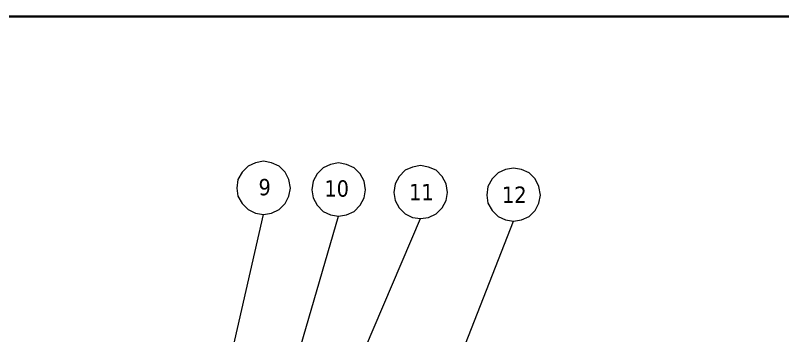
# Model space of a CAD drawing. Header units: millimetres. Extents: x 89051 to 218395, y -330386 to -125649.
# Drawn here: x 100048 to 101811, y -132357 to -131621 of the extents above; entities that cross this region are included whole.
import ezdxf

# ---------------------------------------------------------------- set-up
doc = ezdxf.new("R2010")
doc.units = ezdxf.units.MM
doc.header["$LTSCALE"] = 13
doc.layers.add('1', color=4, linetype='Continuous')
doc.layers.add('铁心', color=3, linetype='Continuous', lineweight=0)
doc.styles.add('Tahoma$001', font='tahoma.ttf', dxfattribs={"height": 2.159784})

msp = doc.modelspace()

# ---------------------------------------------------------------- linework, layer by layer
at = {"layer": '1', "color": 0, "lineweight": 40, "const_width": 5.53}
msp.add_lwpolyline([(97353.44, -135980.8), (103415.73, -135980.8), (103415.73, -131623.54), (97353.44, -131623.54), (97353.44, -135980.8)], dxfattribs=at)
at = {"layer": '铁心'}
for points in [[(100680.16, -132018.05), (100676.85, -131998.17), (100667.81, -131981.01), (100653.96, -131967.15), (100636.79, -131959.62), (100618.42, -131956.31), (100599.74, -131959.62), (100582.88, -131967.15), (100569.02, -131981.01), (100559.68, -131998.17), (100556.67, -132018.05), (100559.68, -132036.73), (100569.02, -132053.59), (100582.88, -132067.45), (100599.74, -132075.28), (100618.42, -132078.29), (100636.79, -132075.28), (100653.96, -132067.45), (100667.81, -132053.59), (100676.85, -132036.73)], [(100852.48, -132021.97), (100849.16, -132002.09), (100840.13, -131984.92), (100826.27, -131971.06), (100809.1, -131963.53), (100790.73, -131960.22), (100772.06, -131963.53), (100755.19, -131971.06), (100741.34, -131984.92), (100732, -132002.09), (100728.99, -132021.97), (100732, -132040.64), (100741.34, -132057.51), (100755.19, -132071.36), (100772.06, -132079.19), (100790.73, -132082.2), (100809.1, -132079.19), (100826.27, -132071.36), (100840.13, -132057.51), (100849.16, -132040.64)], [(101040.89, -132027.97), (101037.58, -132008.1), (101028.54, -131990.93), (101014.69, -131977.07), (100997.52, -131969.54), (100979.15, -131966.23), (100960.48, -131969.54), (100943.61, -131977.07), (100929.75, -131990.93), (100920.42, -132008.1), (100917.41, -132027.97), (100920.42, -132046.65), (100929.75, -132063.51), (100943.61, -132077.37), (100960.48, -132085.2), (100979.15, -132088.21), (100997.52, -132085.2), (101014.69, -132077.37), (101028.54, -132063.51), (101037.58, -132046.65)], [(101254.45, -132033.88), (101251.14, -132014), (101242.1, -131996.83), (101228.24, -131982.98), (101211.08, -131975.45), (101192.7, -131972.13), (101174.03, -131975.45), (101157.16, -131982.98), (101143.31, -131996.83), (101133.97, -132014), (101130.96, -132033.88), (101133.97, -132052.55), (101143.31, -132069.42), (101157.16, -132083.27), (101174.03, -132091.1), (101192.7, -132094.11), (101211.08, -132091.1), (101228.24, -132083.27), (101242.1, -132069.42), (101251.14, -132052.55)]]:
    msp.add_lwpolyline(points, close=True, dxfattribs=at)
for points in [[(100445.4, -132837.98), (100618.42, -132078.29), (100618.42, -132078.29)], [(100549.52, -132912.44), (100790.73, -132082.2), (100790.73, -132082.2)], [(100595.57, -132987.94), (100979.15, -132088.21), (100979.15, -132088.21)], [(100770.57, -133173.15), (101192.7, -132094.11), (101192.7, -132094.11)]]:
    msp.add_lwpolyline(points, dxfattribs=at)

# ---------------------------------------------------------------- texts
at = {"layer": '铁心', "style": 'Tahoma$001'}
for s, height, p in [('9', 37.59, (100606.9, -132034.49)), ('10', 37.589, (100758.13, -132037.59)), ('11', 37.589, (100952.67, -132045.98)), ('12', 37.589, (101166.22, -132051.89))]:
    msp.add_text(s, height=height, dxfattribs=at).set_placement(p)

doc.saveas('drawing.dxf')
